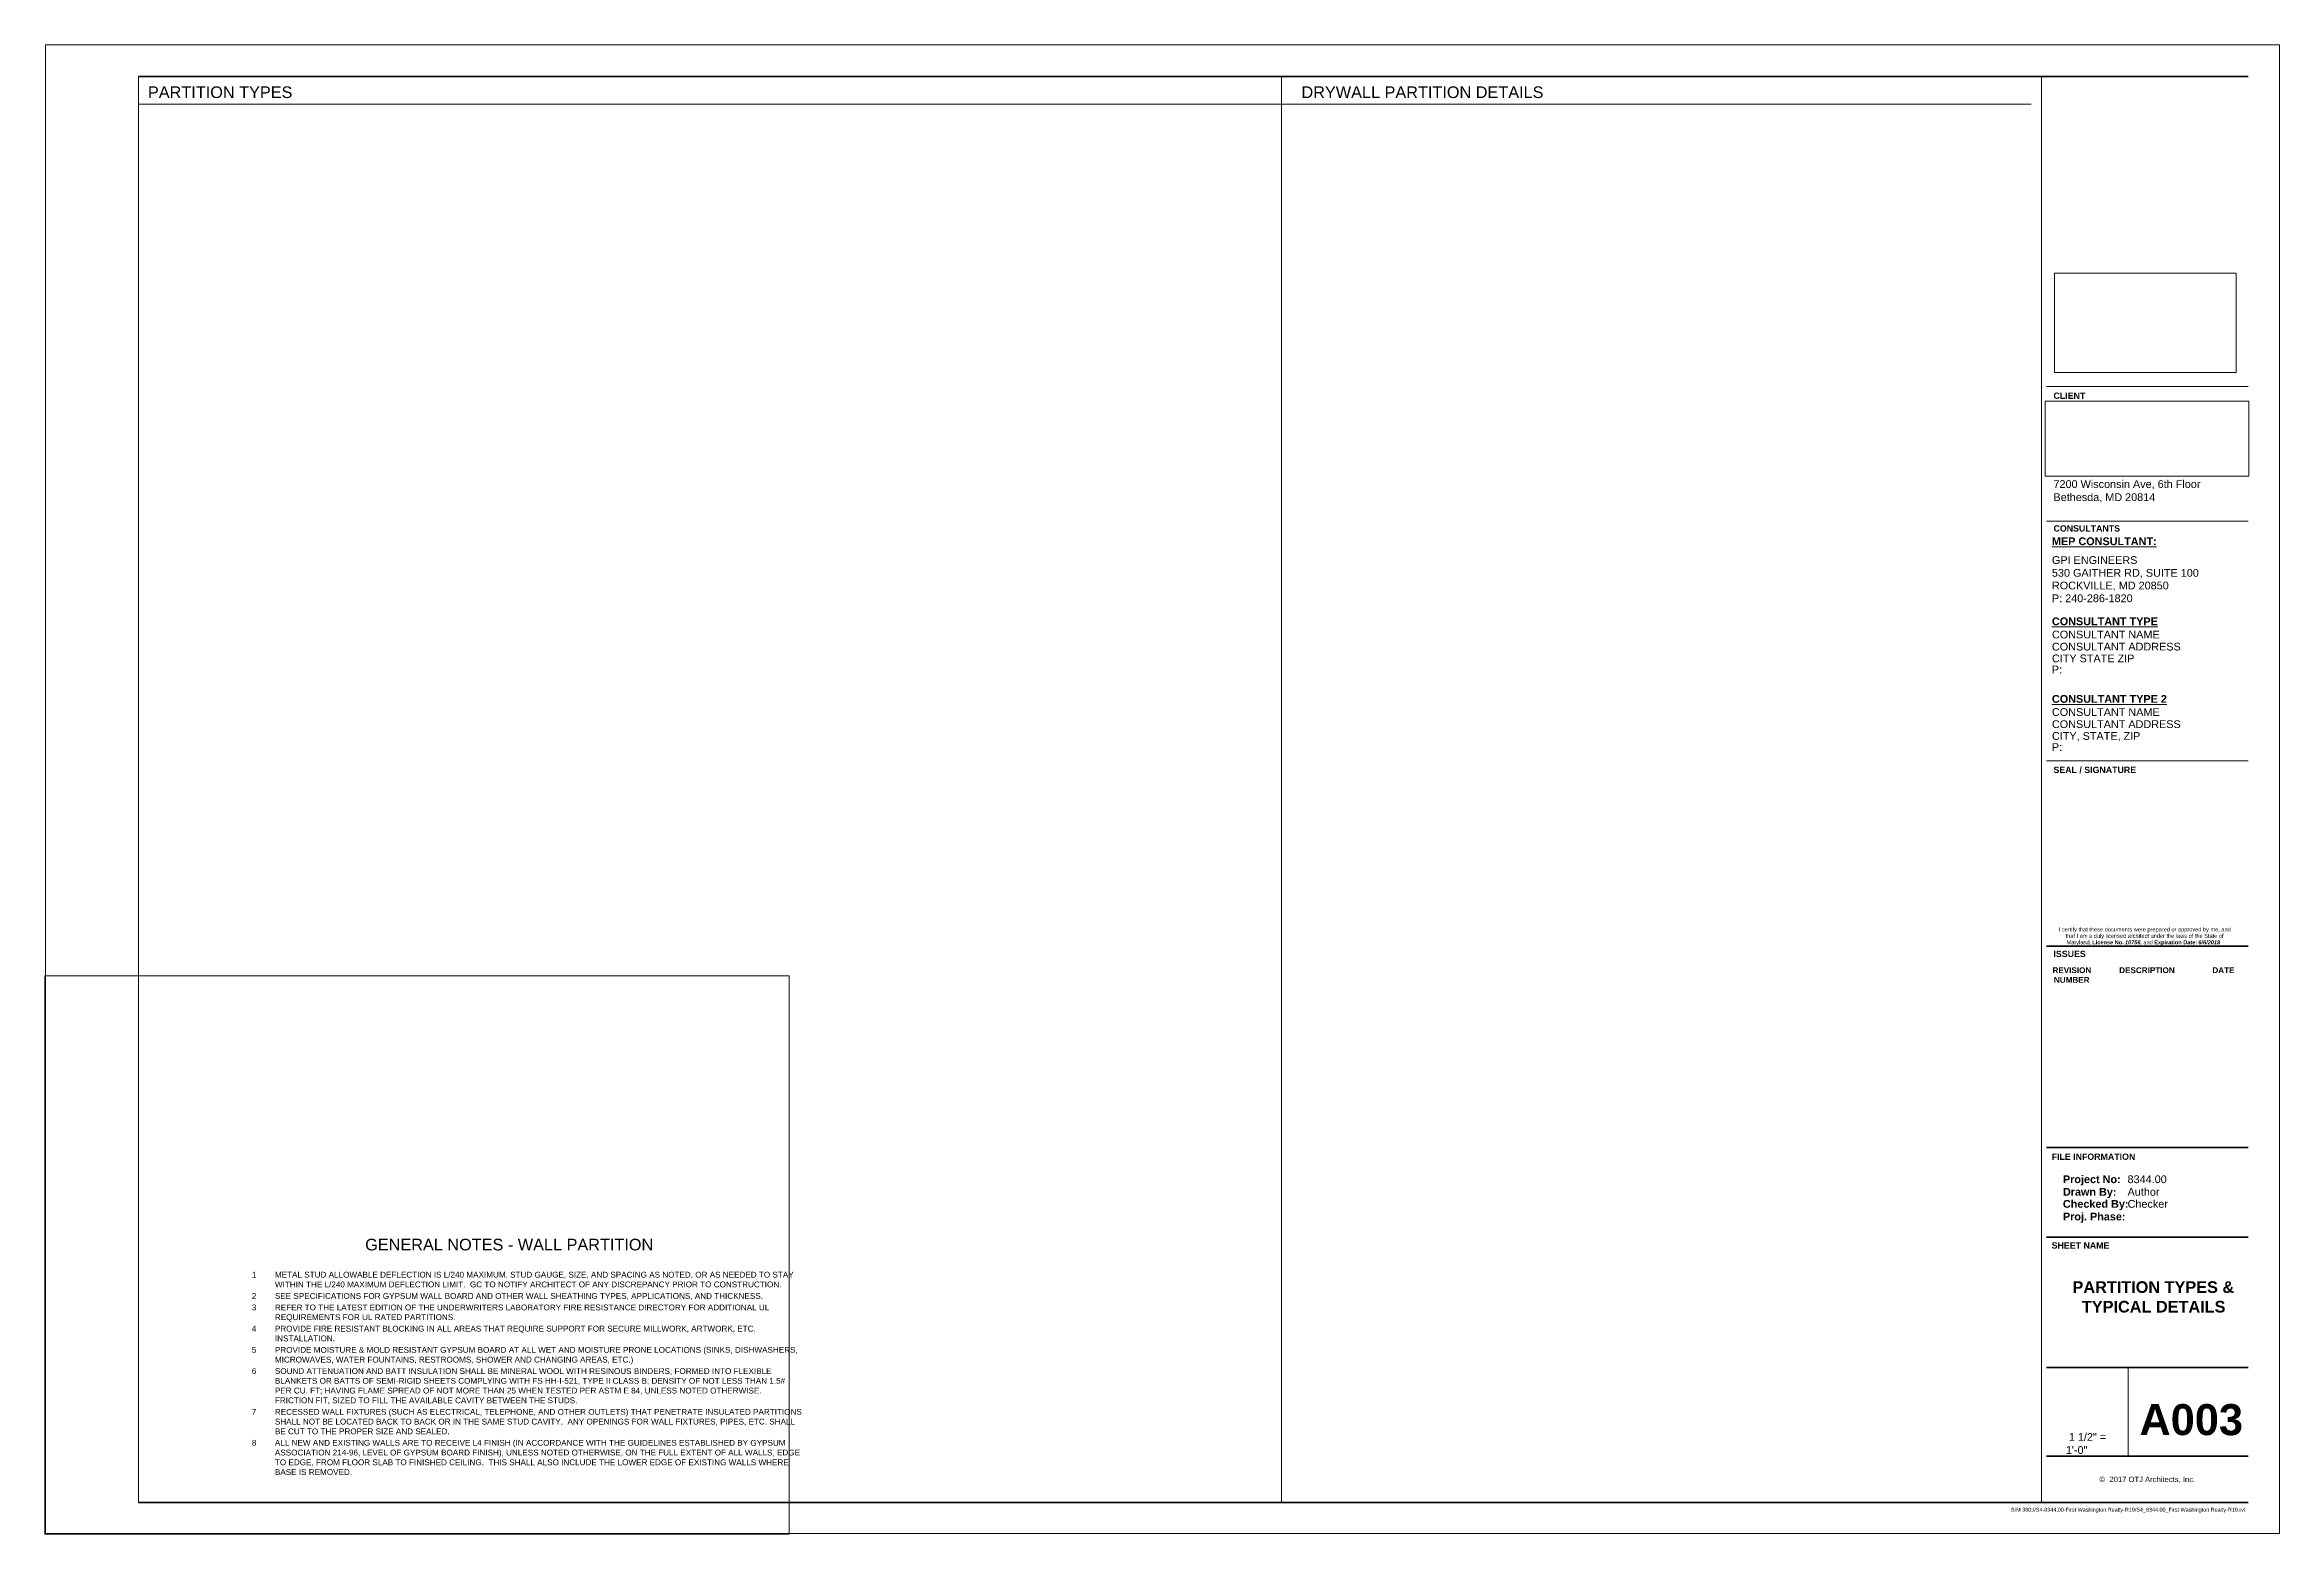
# Paper-space layout 'Layout1' of a CAD drawing. Header units: inches. Extents: x 0 to 36, y 0 to 24.
import ezdxf

# ---------------------------------------------------------------- set-up
doc = ezdxf.new("R2010")
doc.units = ezdxf.units.IN
doc.header["$MEASUREMENT"] = 0
for name, color, linetype, lineweight in [('A-DETL-THIN', 151, 'Continuous', 9), ('G-ANNO-SCHD', 231, 'Continuous', 9), ('G-ANNO-TEXT', 231, 'Continuous', 9), ('G-ANNO-TTLB', 6, 'Continuous', 9), ('G-ANNO-TTLB-THIN', 151, 'Continuous', 9), ('G-ANNO-TTLB-WIDE', 214, 'Continuous', 50)]:
    doc.layers.add(name, color=color, linetype=linetype, lineweight=lineweight)
doc.styles.add('Arial', font='arial.ttf', dxfattribs={"height": 0.064781})
doc.styles.add('Arial_B', font='arialbd.ttf', dxfattribs={"height": 0.064781})
doc.styles.add('Arial_B_1', font='arialbd.ttf', dxfattribs={"height": 0.09375})
doc.styles.add('Arial_B_I', font='arialbi.ttf', dxfattribs={"height": 0.064781})
doc.styles.add('Swis721 Lt BT_1', font='swissl.ttf', dxfattribs={"height": 0.088084})
doc.styles.add('Swis721 Lt BT_2', font='swissl.ttf', dxfattribs={"height": 0.125})
doc.styles.add('Swis721 Lt BT_3', font='swissl.ttf', dxfattribs={"height": 0.0625})
doc.styles.add('Swis721 Lt BT_4', font='swissl.ttf', dxfattribs={"height": 0.1875})
doc.styles.add('Swis721 Lt BT_5', font='swissl.ttf', dxfattribs={"height": 0.09375})
doc.styles.add('Swis721 Lt BT_B_1', font='', dxfattribs={"height": 0.101562})
doc.styles.add('Swis721 Lt BT_B_2', font='', dxfattribs={"height": 0.125})
doc.styles.add('Swis721 Lt BT_B_3', font='', dxfattribs={"height": 0.5})
doc.styles.add('Swis721 Lt BT_B_4', font='', dxfattribs={"height": 0.1875})
doc.styles.get('Swis721 Lt BT_B_1').set_extended_font_data('Swis721 Lt BT', bold=True)
doc.styles.get('Swis721 Lt BT_B_2').set_extended_font_data('Swis721 Lt BT', bold=True)
doc.styles.get('Swis721 Lt BT_B_3').set_extended_font_data('Swis721 Lt BT', bold=True)
doc.styles.get('Swis721 Lt BT_B_4').set_extended_font_data('Swis721 Lt BT', bold=True)
picture_1 = doc.add_image_def('image1.png', size_in_pixel=(370, 136))
picture_2 = doc.add_image_def('image2.jpg', size_in_pixel=(2551, 1396))

# ---------------------------------------------------------------- blocks, each defined once
blk = doc.blocks.new('Titleblock - 24 x 36 - MD-6407266-PARTITION TYPES _ TYPICAL DETAILS')
at = {"layer": 'G-ANNO-TTLB'}
for p, q in [((0.012, 24.012), (0.012, 0.012)), ((36.013, 24.012), (0.012, 24.012)), ((36.013, 0.012), (36.013, 24.012)), ((32.262, 18.502), (35.512, 18.502)), ((32.262, 18.502), (35.512, 18.502)), ((0.012, 0.012), (36.013, 0.012))]:
    blk.add_line(p, q, dxfattribs=at)
at = {"layer": 'G-ANNO-TTLB-THIN'}
for p, q in [((32.262, 16.331), (35.512, 16.331)), ((32.262, 12.47), (35.512, 12.47)), ((33.575, 2.69), (33.575, 1.262))]:
    blk.add_line(p, q, dxfattribs=at)
at = {"layer": 'G-ANNO-TTLB-WIDE'}
for p, q in [((35.512, 23.502), (1.512, 23.502)), ((32.262, 9.481), (35.512, 9.481)), ((35.512, 6.238), (32.262, 6.238)), ((35.512, 4.791), (32.262, 4.791)), ((32.262, 2.69), (35.512, 2.69)), ((32.262, 1.262), (35.512, 1.262)), ((1.512, 0.512), (32.262, 0.512)), ((32.262, 0.512), (35.512, 0.512))]:
    blk.add_line(p, q, dxfattribs=at)
at = {"layer": 'G-ANNO-TTLB', "attachment_point": 1}
for s, insert, char_height, width, style in [('CLIENT', (32.373, 18.405), 0.1016, 0.57128, 'Swis721 Lt BT_B_1'), ('CONSULTANTS', (32.374, 16.266), 0.10156, 1.19938, 'Swis721 Lt BT_B_1'), ('\\LMEP CONSULTANT:', (32.348, 16.07), 0.125, 1.94425, 'Swis721 Lt BT_B_2'), ('SEAL / SIGNATURE', (32.373, 12.373), 0.10156, 1.48344, 'Swis721 Lt BT_B_1'), ('I certify that these documents were prepared or approved by me, and ', (32.459, 9.783), 0.06478, 3.333, 'Arial'), ('ISSUES', (32.373, 9.407), 0.1016, 0.58075, 'Swis721 Lt BT_B_1'), ('that I am a duly licensed architect under the laws of the State of ', (32.569, 9.679), 0.06478, 3.06472, 'Arial'), ('Maryland, ', (32.584, 9.575), 0.0648, 0.50184, 'Arial'), ('License No. ', (32.998, 9.575), 0.06478, 0.63756, 'Arial_B'), ('10756', (33.524, 9.575), 0.0648, 0.29984, 'Arial_B_I'), (', and ', (33.772, 9.575), 0.0648, 0.27144, 'Arial'), ('Expiration Date: ', (33.996, 9.575), 0.06478, 0.86166, 'Arial_B'), ('6/6/2018', (34.707, 9.575), 0.0648, 0.42294, 'Arial_B_I'), ('REVISION', (32.357, 9.14), 0.0937, 0.76381, 'Arial_B_1'), ('DESCRIPTION', (33.432, 9.14), 0.09375, 1.09838, 'Arial_B_1'), ('DATE', (34.934, 9.14), 0.0937, 0.43556, 'Arial_B_1'), ('NUMBER', (32.38, 8.984), 0.0937, 0.71016, 'Arial_B_1'), ('FILE INFORMATION', (32.344, 6.138), 0.10156, 1.51816, 'Swis721 Lt BT_B_1'), ('Project No:', (32.525, 5.786), 0.125, 1.05103, 'Swis721 Lt BT_B_2'), ('Drawn By:', (32.525, 5.583), 0.125, 0.96581, 'Swis721 Lt BT_B_2'), ('Checked By:', (32.525, 5.389), 0.125, 1.20253, 'Swis721 Lt BT_B_2'), ('Proj. Phase:', (32.525, 5.185), 0.125, 1.13625, 'Swis721 Lt BT_B_2'), ('SHEET NAME', (32.344, 4.708), 0.1016, 1.04156, 'Swis721 Lt BT_B_1'), ('©  2017 OTJ Architects, Inc.', (33.116, 0.93), 0.08808, 1.85587, 'Swis721 Lt BT_1')]:
    blk.add_mtext(s, dxfattribs=dict(at, insert=insert, char_height=char_height, width=width, style=style))
at = {"layer": 'G-ANNO-TTLB'}
image = blk.add_image(picture_2, insert=(32.391, 18.726), size_in_units=(2.926, 1.601), dxfattribs=at)
image.dxf.flags = 7
image = blk.add_image(picture_1, insert=(32.237, 17.056), size_in_units=(3.285, 1.208), dxfattribs=at)
image.dxf.flags = 7

psp = doc.layouts.get("Layout1")

# ---------------------------------------------------------------- linework, layer by layer
at = {"layer": 'A-DETL-THIN'}
for p, q in [((1.512, 23.502), (1.512, 0.512)), ((19.93, 0.512), (19.93, 23.502)), ((32.18, 23.502), (32.18, 0.512)), ((32.013, 23.055), (1.512, 23.055))]:
    psp.add_line(p, q, dxfattribs=at)

# ---------------------------------------------------------------- block references
at = {"layer": 'G-ANNO-TTLB'}
psp.add_blockref('Titleblock - 24 x 36 - MD-6407266-PARTITION TYPES _ TYPICAL DETAILS', (0, 0), dxfattribs=at)

# ---------------------------------------------------------------- texts
at = {"layer": 'G-ANNO-SCHD', "line_spacing_factor": 1.005062}
for s, insert, char_height, width, attachment_point, style in [('GENERAL NOTES - WALL PARTITION', (7.486, 4.764), 0.1875, 5.14269, 2, 'Swis721 Lt BT_4'), ('1', (3.338, 4.232), 0.0937, 0.0831, 1, 'Swis721 Lt BT_5'), ('METAL STUD ALLOWABLE DEFLECTION IS L/240 MAXIMUM. STUD GAUGE, SIZE, AND SPACING AS NOTED, OR AS NEEDED TO STAY\\PWITHIN THE L/240 MAXIMUM DEFLECTION LIMIT.  GC TO NOTIFY ARCHITECT OF ANY DISCREPANCY PRIOR TO CONSTRUCTION.', (3.71, 4.232), 0.09375, 9.34991, 1, 'Swis721 Lt BT_5'), ('3', (3.338, 3.704), 0.0937, 0.0831, 1, 'Swis721 Lt BT_5'), ('2', (3.338, 3.889), 0.0937, 0.0831, 1, 'Swis721 Lt BT_5'), ('SEE SPECIFICATIONS FOR GYPSUM WALL BOARD AND OTHER WALL SHEATHING TYPES, APPLICATIONS, AND THICKNESS.', (3.71, 3.889), 0.09375, 8.74803, 1, 'Swis721 Lt BT_5'), ('REFER TO THE LATEST EDITION OF THE UNDERWRITERS LABORATORY FIRE RESISTANCE DIRECTORY FOR ADDITIONAL UL\\PREQUIREMENTS FOR UL RATED PARTITIONS.', (3.71, 3.704), 0.09375, 8.78602, 1, 'Swis721 Lt BT_5'), ('4', (3.338, 3.362), 0.0937, 0.0831, 1, 'Swis721 Lt BT_5'), ('PROVIDE FIRE RESISTANT BLOCKING IN ALL AREAS THAT REQUIRE SUPPORT FOR SECURE MILLWORK, ARTWORK, ETC.\\PINSTALLATION.', (3.71, 3.362), 0.09375, 8.57352, 1, 'Swis721 Lt BT_5'), ('5', (3.338, 3.02), 0.0937, 0.0831, 1, 'Swis721 Lt BT_5'), ('PROVIDE MOISTURE & MOLD RESISTANT GYPSUM BOARD AT ALL WET AND MOISTURE PRONE LOCATIONS (SINKS, DISHWASHERS,\\PMICROWAVES, WATER FOUNTAINS, RESTROOMS, SHOWER AND CHANGING AREAS, ETC.)', (3.71, 3.02), 0.09375, 9.37603, 1, 'Swis721 Lt BT_5'), ('6', (3.338, 2.678), 0.0937, 0.0831, 1, 'Swis721 Lt BT_5'), ('SOUND ATTENUATION AND BATT INSULATION SHALL BE MINERAL WOOL WITH RESINOUS BINDERS; FORMED INTO FLEXIBLE\\PBLANKETS OR BATTS OF SEMI-RIGID SHEETS COMPLYING WITH FS HH-I-521, TYPE II CLASS B; DENSITY OF NOT LESS THAN 1.5#\\PPER CU. FT; HAVING FLAME SPREAD OF NOT MORE THAN 25 WHEN TESTED PER ASTM E 84, UNLESS NOTED OTHERWISE.\\PFRICTION FIT, SIZED TO FILL THE AVAILABLE CAVITY BETWEEN THE STUDS.', (3.71, 2.678), 0.09375, 9.18608, 1, 'Swis721 Lt BT_5'), ('7', (3.338, 2.021), 0.0937, 0.0831, 1, 'Swis721 Lt BT_5'), ('RECESSED WALL FIXTURES (SUCH AS ELECTRICAL, TELEPHONE, AND OTHER OUTLETS) THAT PENETRATE INSULATED PARTITIONS\\PSHALL NOT BE LOCATED BACK TO BACK OR IN THE SAME STUD CAVITY.  ANY OPENINGS FOR WALL FIXTURES, PIPES, ETC. SHALL\\PBE CUT TO THE PROPER SIZE AND SEALED.', (3.71, 2.021), 0.09375, 9.38908, 1, 'Swis721 Lt BT_5'), ('8', (3.338, 1.522), 0.0937, 0.0831, 1, 'Swis721 Lt BT_5'), ('ALL NEW AND EXISTING WALLS ARE TO RECEIVE L4 FINISH (IN ACCORDANCE WITH THE GUIDELINES ESTABLISHED BY GYPSUM\\PASSOCIATION 214-96, LEVEL OF GYPSUM BOARD FINISH), UNLESS NOTED OTHERWISE, ON THE FULL EXTENT OF ALL WALLS, EDGE\\PTO EDGE, FROM FLOOR SLAB TO FINISHED CEILING.  THIS SHALL ALSO INCLUDE THE LOWER EDGE OF EXISTING WALLS WHERE\\PBASE IS REMOVED.', (3.71, 1.522), 0.09375, 9.45319, 1, 'Swis721 Lt BT_5')]:
    psp.add_mtext(s, dxfattribs=dict(at, insert=insert, char_height=char_height, width=width, attachment_point=attachment_point, style=style))
at = {"layer": 'G-ANNO-TEXT', "color": 7, "char_height": 0.1875, "attachment_point": 1, "style": 'Swis721 Lt BT_4'}
for s, insert, width in [('PARTITION TYPES', (1.664, 23.34), 2.56288), ('DRYWALL PARTITION DETAILS', (20.254, 23.34), 4.34616)]:
    psp.add_mtext(s, dxfattribs=dict(at, insert=insert, width=width))
at = {"layer": 'G-ANNO-TTLB', "attachment_point": 1}
for s, insert, char_height, width, style in [('7200 Wisconsin Ave, 6th Floor', (32.373, 16.992), 0.125, 2.75856, 'Swis721 Lt BT_2'), ('Bethesda, MD 20814', (32.373, 16.781), 0.125, 1.92847, 'Swis721 Lt BT_2'), ('530 GAITHER RD, SUITE 100', (32.348, 15.561), 0.125, 2.68597, 'Swis721 Lt BT_2'), ('GPI ENGINEERS', (32.348, 15.767), 0.125, 1.54972, 'Swis721 Lt BT_2'), ('ROCKVILLE, MD 20850', (32.348, 15.357), 0.125, 2.16203, 'Swis721 Lt BT_2'), ('P: 240-286-1820', (32.348, 15.151), 0.125, 1.51816, 'Swis721 Lt BT_2'), ('\\LCONSULTANT TYPE', (32.348, 14.779), 0.125, 1.94425, 'Swis721 Lt BT_B_2'), ('CONSULTANT NAME', (32.348, 14.567), 0.125, 1.98844, 'Swis721 Lt BT_2'), ('CONSULTANT ADDRESS', (32.348, 14.372), 0.125, 2.35772, 'Swis721 Lt BT_2'), ('CITY STATE ZIP', (32.348, 14.182), 0.125, 1.45819, 'Swis721 Lt BT_2'), ('P:', (32.348, 14.003), 0.125, 0.18622, 'Swis721 Lt BT_2'), ('\\LCONSULTANT TYPE 2', (32.348, 13.529), 0.125, 2.121, 'Swis721 Lt BT_B_2'), ('CONSULTANT NAME', (32.348, 13.317), 0.125, 1.98844, 'Swis721 Lt BT_2'), ('CONSULTANT ADDRESS', (32.348, 13.122), 0.125, 2.35772, 'Swis721 Lt BT_2'), ('CITY, STATE, ZIP', (32.348, 12.932), 0.125, 1.57181, 'Swis721 Lt BT_2'), ('P:', (32.348, 12.753), 0.125, 0.18622, 'Swis721 Lt BT_2'), ('8344.00', (33.567, 5.786), 0.125, 0.73856, 'Swis721 Lt BT_2'), ('Author', (33.567, 5.583), 0.125, 0.59653, 'Swis721 Lt BT_2'), ('Checker', (33.567, 5.389), 0.125, 0.76066, 'Swis721 Lt BT_2'), ('PARTITION TYPES &', (32.68, 4.079), 0.1875, 2.91322, 'Swis721 Lt BT_B_4'), ('TYPICAL DETAILS', (32.831, 3.763), 0.1875, 2.55025, 'Swis721 Lt BT_B_4'), ('A003', (33.758, 2.099), 0.5, 1.87797, 'Swis721 Lt BT_B_3'), (' 1 1/2" =', (32.572, 1.632), 0.125, 0.808, 'Swis721 Lt BT_2'), ('1\'-0"', (32.572, 1.421), 0.125, 0.38191, 'Swis721 Lt BT_2')]:
    psp.add_mtext(s, dxfattribs=dict(at, insert=insert, char_height=char_height, width=width, style=style))

# ---------------------------------------------------------------- viewports
at = {"layer": '0'}
psp.add_viewport(center=(6, 4.5), size=(12, 9), view_center_point=(6, 4.5), view_height=12, dxfattribs=at)

# ---------------------------------------------------------------- next in the draw order: texts
at = {"layer": 'G-ANNO-TTLB', "insert": (35.465, 0.428), "char_height": 0.0625, "width": 4.29847, "attachment_point": 3, "line_spacing_factor": 1.005062, "style": 'Swis721 Lt BT_3', "bg_fill": 3, "box_fill_scale": 1.25, "bg_fill_color": 256, "bg_fill_true_color": 13158600, "bg_fill_transparency": 0}
psp.add_mtext('BIM 360://S4-8344.00-First Washington Realty-R19/S4_8344.00_First Washington Realty-R19.rvt', dxfattribs=at)

doc.saveas('drawing.dxf')
